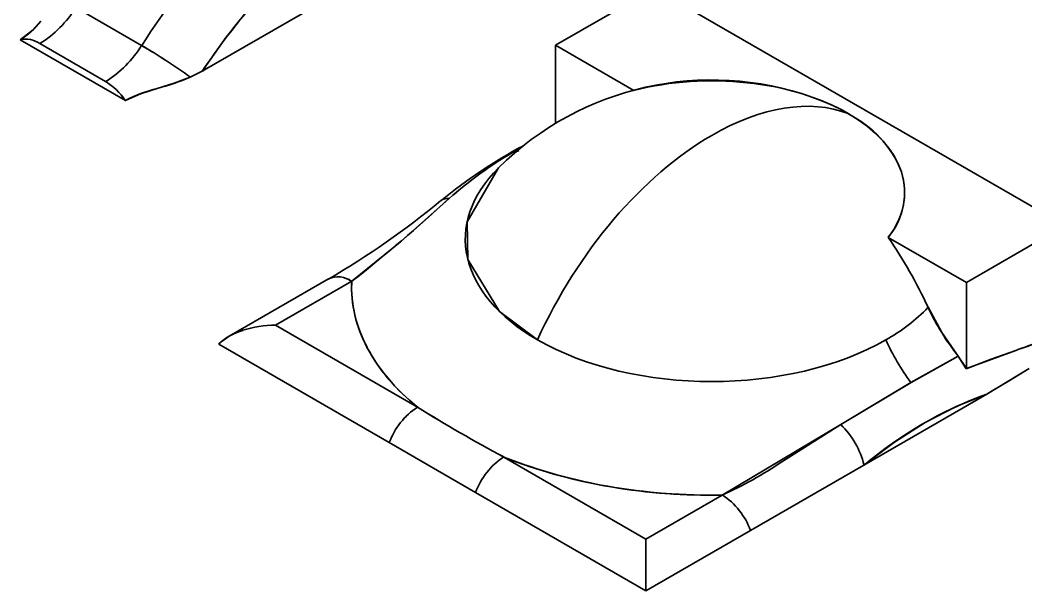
# Model space of a CAD drawing. Extents: x 146 to 1134, y 78 to 926.
# Drawn here: x 802.675 to 804.839, y 828.907 to 830.135 of the extents above; entities that cross this region are included whole.
import ezdxf

# ---------------------------------------------------------------- set-up
doc = ezdxf.new("R2010")
doc.units = 0

msp = doc.modelspace()

# ---------------------------------------------------------------- linework, layer by layer
at = {"color": 7, "lineweight": 35, "ltscale": 0.040825}
msp.add_line((804.7111, 829.5708), (806.1252, 830.3873), dxfattribs=at)
msp.add_line((804.7111, 829.5708), (806.1252, 830.3873), dxfattribs=at)
at = {"color": 7, "lineweight": 35, "ltscale": 0.011946}
msp.add_line((803.0671, 830.0253), (803.4809, 830.2642), dxfattribs=at)
msp.add_line((803.0671, 830.0253), (803.4809, 830.2642), dxfattribs=at)
at = {"color": 7, "lineweight": 35, "ltscale": 0.006736}
msp.add_line((804.0605, 830.2158), (803.8271, 830.0811), dxfattribs=at)
msp.add_line((804.0605, 830.2158), (803.8271, 830.0811), dxfattribs=at)
at = {"color": 7, "lineweight": 35, "ltscale": 0.024495}
for p, q in [((804.9055, 829.7035), (804.0569, 830.1934)), ((804.0569, 830.1934), (804.9055, 829.7035))]:
    msp.add_line(p, q, dxfattribs=at)
at = {"color": 7, "lineweight": 35, "ltscale": 0.004082}
for p, q in [((802.7952, 830.1622), (802.9366, 830.0806)), ((802.7952, 830.1622), (802.9366, 830.0806)), ((802.7177, 830.0848), (802.8591, 830.0032)), ((802.8591, 830.0032), (802.7177, 830.0848))]:
    msp.add_line(p, q, dxfattribs=at)
at = {"color": 7, "lineweight": 35, "ltscale": 0.000781251}
msp.add_line((802.7003, 830.1118), (802.6753, 830.093), dxfattribs=at)
at = {"color": 7, "lineweight": 35, "ltscale": 0.000718911}
msp.add_line((802.72, 830.1327), (802.7003, 830.1118), dxfattribs=at)
at = {"color": 7, "lineweight": 35, "ltscale": 0.006531}
for p, q in [((802.6753, 830.093), (802.9016, 829.9623)), ((802.9016, 829.9623), (802.6753, 830.093))]:
    msp.add_line(p, q, dxfattribs=at)
at = {"color": 7, "lineweight": 35, "ltscale": 0.004205}
for p, q in [((803.8271, 830.0811), (803.8271, 829.9129)), ((803.8271, 829.9129), (803.8271, 830.0811))]:
    msp.add_line(p, q, dxfattribs=at)
at = {"color": 7, "lineweight": 35, "ltscale": 0.004852}
for p, q in [((803.8271, 830.0811), (803.9952, 829.9841)), ((803.8271, 830.0811), (803.9952, 829.9841)), ((804.543, 829.6678), (804.7111, 829.5708)), ((804.543, 829.6678), (804.7111, 829.5708))]:
    msp.add_line(p, q, dxfattribs=at)
at = {"color": 7, "lineweight": 35, "ltscale": 0.000719246}
msp.add_line((803.0414, 830.0123), (803.0671, 830.0253), dxfattribs=at)
msp.add_line((803.0414, 830.0123), (803.0671, 830.0253), dxfattribs=at)
at = {"color": 7, "lineweight": 35, "ltscale": 0.000924207}
msp.add_line((803.0068, 829.9993), (803.0414, 830.0123), dxfattribs=at)
at = {"color": 7, "lineweight": 35, "ltscale": 0.000949769}
msp.add_line((802.9341, 829.9767), (802.9703, 829.9881), dxfattribs=at)
at = {"color": 7, "lineweight": 35, "ltscale": 0.000953235}
msp.add_line((802.9703, 829.9881), (803.0068, 829.9993), dxfattribs=at)
at = {"color": 7, "lineweight": 35, "ltscale": 0.000889451}
msp.add_line((802.9016, 829.9623), (802.9341, 829.9767), dxfattribs=at)
at = {"color": 7, "lineweight": 35, "ltscale": 0.000487749}
msp.add_line((803.7344, 829.8503), (803.7515, 829.8599), dxfattribs=at)
at = {"color": 7, "lineweight": 35, "ltscale": 0.00035759}
msp.add_line((803.7344, 829.8503), (803.7482, 829.8541), dxfattribs=at)
at = {"color": 7, "lineweight": 35, "ltscale": 0.000204285}
msp.add_line((803.7424, 829.8523), (803.7344, 829.8503), dxfattribs=at)
at = {"color": 7, "lineweight": 35, "ltscale": 0.000486267}
msp.add_line((803.7346, 829.8506), (803.7516, 829.86), dxfattribs=at)
at = {"color": 7, "lineweight": 35, "ltscale": 0.003509}
msp.add_line((803.4934, 829.6586), (803.5984, 829.7517), dxfattribs=at)
at = {"color": 7, "lineweight": 35, "ltscale": 0.00337}
msp.add_line((803.3887, 829.5736), (803.4934, 829.6586), dxfattribs=at)
at = {"color": 7, "lineweight": 35, "ltscale": 0.006174}
msp.add_line((803.3387, 829.5786), (803.1249, 829.4551), dxfattribs=at)
at = {"color": 7, "lineweight": 35, "ltscale": 0.004731}
for p, q in [((803.3887, 829.5736), (803.2249, 829.4789)), ((803.2249, 829.4789), (803.3887, 829.5736))]:
    msp.add_line(p, q, dxfattribs=at)
at = {"color": 7, "lineweight": 35, "ltscale": 0.00463}
for p, q in [((804.7111, 829.3856), (804.7111, 829.5708)), ((804.7111, 829.5708), (804.7111, 829.3856))]:
    msp.add_line(p, q, dxfattribs=at)
at = {"color": 7, "lineweight": 35, "ltscale": 0.00155}
msp.add_line((804.6285, 829.5175), (804.6581, 829.463), dxfattribs=at)
at = {"color": 7, "lineweight": 35, "ltscale": 0.00882}
for p, q in [((803.2249, 829.4789), (803.5304, 829.3026)), ((803.5304, 829.3026), (803.2249, 829.4789))]:
    msp.add_line(p, q, dxfattribs=at)
at = {"color": 7, "lineweight": 35, "ltscale": 0.001546}
msp.add_line((804.6581, 829.463), (804.6936, 829.4124), dxfattribs=at)
at = {"color": 7, "lineweight": 35, "ltscale": 0.010589}
for p, q in [((803.1024, 829.4381), (803.4692, 829.2264)), ((803.1024, 829.4381), (803.4692, 829.2264)), ((803.6548, 829.1192), (804.0216, 828.9074)), ((803.6548, 829.1192), (804.0216, 828.9074))]:
    msp.add_line(p, q, dxfattribs=at)
at = {"color": 7, "lineweight": 35, "ltscale": 0.002821}
msp.add_line((804.817, 829.4246), (804.7111, 829.3856), dxfattribs=at)
at = {"color": 7, "lineweight": 35, "ltscale": 0.001411}
msp.add_line((804.8172, 829.4247), (804.764, 829.4057), dxfattribs=at)
at = {"color": 7, "lineweight": 35, "ltscale": 0.00292}
msp.add_line((804.6936, 829.4124), (804.5916, 829.3554), dxfattribs=at)
at = {"color": 7, "lineweight": 35, "ltscale": 0.002899}
msp.add_line((804.6932, 829.412), (804.5919, 829.3556), dxfattribs=at)
at = {"color": 7, "lineweight": 35, "ltscale": 0.000799475}
msp.add_line((804.7106, 829.3852), (804.6932, 829.412), dxfattribs=at)
at = {"color": 7, "lineweight": 35, "ltscale": 0.000798197}
msp.add_line((804.7111, 829.3856), (804.6936, 829.4124), dxfattribs=at)
at = {"color": 7, "lineweight": 35, "ltscale": 0.00143}
msp.add_line((804.764, 829.4057), (804.7106, 829.3852), dxfattribs=at)
at = {"color": 7, "lineweight": 35, "ltscale": 0.002654}
msp.add_line((804.7549, 829.3308), (804.8458, 829.3857), dxfattribs=at)
at = {"color": 7, "lineweight": 35, "ltscale": 0.001307}
msp.add_line((804.8014, 829.3584), (804.8458, 829.3859), dxfattribs=at)
at = {"color": 7, "lineweight": 35, "ltscale": 0.004395}
msp.add_line((804.5919, 829.3556), (804.441, 829.2653), dxfattribs=at)
at = {"color": 7, "lineweight": 35, "ltscale": 0.004387}
msp.add_line((804.5916, 829.3554), (804.441, 829.2653), dxfattribs=at)
at = {"color": 7, "lineweight": 35, "ltscale": 0.001021}
msp.add_line((804.7664, 829.3374), (804.8014, 829.3584), dxfattribs=at)
at = {"color": 7, "lineweight": 35, "ltscale": 0.000169585}
msp.add_line((804.7549, 829.3307), (804.7607, 829.3341), dxfattribs=at)
at = {"color": 7, "lineweight": 35, "ltscale": 0.000162776}
msp.add_line((804.7607, 829.3341), (804.7664, 829.3374), dxfattribs=at)
at = {"color": 7, "lineweight": 35, "ltscale": 0.007638}
for p, q in [((804.4904, 829.178), (804.7549, 829.3308)), ((804.7549, 829.3308), (804.4904, 829.178))]:
    msp.add_line(p, q, dxfattribs=at)
at = {"color": 7, "lineweight": 35, "ltscale": 0.001791}
msp.add_line((804.6886, 829.3038), (804.7549, 829.3308), dxfattribs=at)
at = {"color": 7, "lineweight": 35, "ltscale": 0.001861}
msp.add_line((804.6224, 829.2698), (804.6886, 829.3038), dxfattribs=at)
at = {"color": 7, "lineweight": 35, "ltscale": 0.001964}
msp.add_line((804.5563, 829.2274), (804.6224, 829.2698), dxfattribs=at)
at = {"color": 7, "lineweight": 35, "ltscale": 0.007428}
msp.add_line((804.441, 829.2653), (804.1855, 829.1136), dxfattribs=at)
at = {"color": 7, "lineweight": 35, "ltscale": 0.00376}
msp.add_line((804.441, 829.2653), (804.314, 829.1848), dxfattribs=at)
at = {"color": 7, "lineweight": 35, "ltscale": 0.005358}
msp.add_line((803.4692, 829.2264), (803.6548, 829.1192), dxfattribs=at)
msp.add_line((803.4692, 829.2264), (803.6548, 829.1192), dxfattribs=at)
at = {"color": 7, "lineweight": 35, "ltscale": 0.002058}
msp.add_line((804.4904, 829.178), (804.5563, 829.2274), dxfattribs=at)
at = {"color": 7, "lineweight": 35, "ltscale": 0.008822}
for p, q in [((803.716, 829.1954), (804.0216, 829.0189)), ((804.0216, 829.0189), (803.716, 829.1954))]:
    msp.add_line(p, q, dxfattribs=at)
at = {"color": 7, "lineweight": 35, "ltscale": 0.007032}
msp.add_line((804.2468, 829.0374), (804.4904, 829.178), dxfattribs=at)
msp.add_line((804.2468, 829.0374), (804.4904, 829.178), dxfattribs=at)
at = {"color": 7, "lineweight": 35, "ltscale": 0.004733}
for p, q in [((804.0216, 829.0189), (804.1855, 829.1136)), ((804.1855, 829.1136), (804.0216, 829.0189))]:
    msp.add_line(p, q, dxfattribs=at)
at = {"color": 7, "lineweight": 35, "ltscale": 0.0065}
msp.add_line((804.0216, 828.9074), (804.2468, 829.0374), dxfattribs=at)
msp.add_line((804.0216, 828.9074), (804.2468, 829.0374), dxfattribs=at)
at = {"color": 7, "lineweight": 35, "ltscale": 0.001294}
for p, q in [((804.0216, 829.0189), (804.0216, 828.9672)), ((804.0216, 828.9672), (804.0216, 829.0189))]:
    msp.add_line(p, q, dxfattribs=at)
at = {"color": 7, "lineweight": 35, "ltscale": 0.001494}
for p, q in [((804.0216, 828.9672), (804.0216, 828.9074)), ((804.0216, 828.9074), (804.0216, 828.9672))]:
    msp.add_line(p, q, dxfattribs=at)
at = {"color": 7, "lineweight": 35}
msp.add_lwpolyline([(803.7047, 829.8174), (803.637, 829.7012), (803.6384, 829.6204), (803.7065, 829.5083), (803.7883, 829.4474)], dxfattribs=at)
for centre, radius, start, end in [((804.1899, 829.2952), 1.4785, 126.2823, 147.9291), ((804.1899, 829.2952), 1.4785, 126.2821, 147.9289), ((804.1717, 829.3062), 1.3176, 126.2038, 146.9383), ((804.2736, 829.2223), 1.4492, 136.5833, 146.3549), ((802.5912, 830.2877), 0.2393, 301.9398, 328.3961), ((802.5912, 830.2877), 0.2393, 301.9393, 328.3957), ((802.585, 830.238), 0.171, 301.8773, 322.0052), ((802.6865, 830.04), 0.0544, 55.1237, 101.9063), ((802.6862, 830.0385), 0.0558, 55.7786, 101.3004), ((802.7327, 830.2061), 0.2393, 301.9398, 328.3961), ((802.7327, 830.2061), 0.2393, 301.9393, 328.3957), ((802.2895, 828.9709), 1.2846, 54.1713, 59.7516), ((802.2897, 828.9711), 1.2843, 54.1709, 59.7524), ((802.8044, 830.5967), 0.6307, 285.248, 292.073), ((804.163, 829.3565), 0.65, 70.4176, 134.8387), ((804.1629, 829.3054), 0.6992, 83.7215, 103.878), ((804.1614, 829.3166), 0.6879, 83.5089, 103.9851), ((802.7893, 829.8888), 0.134, 33.2287, 58.601), ((802.7869, 829.8862), 0.1376, 33.5667, 58.2797), ((803.043, 829.6835), 0.3129, 103.4286, 116.9075), ((804.1926, 829.449), 0.5529, 61.4459, 85.1628), ((804.2286, 829.5342), 0.4606, 60.3123, 70.6951), ((804.353, 829.7223), 0.2351, 21.6463, 63.9373), ((804.2632, 828.9167), 1.0746, 118.0461, 129.4505), ((804.176, 829.0996), 0.8711, 120.467, 131.5337), ((804.1802, 829.096), 0.8765, 120.5669, 131.5829), ((804.4307, 829.764), 0.1473, 319.3935, 17.6838), ((802.4462, 831.1136), 1.7759, 300.1674, 309.6721), ((801.3784, 832.1397), 3.2601, 308.0751, 312.9114), ((803.5959, 829.725), 0.0267, 84.5906, 126.3936), ((803.5959, 829.725), 0.0269, 84.6528, 125.7452), ((803.6441, 829.0569), 1.0868, 25.0743, 34.2062), ((803.6403, 829.0547), 1.0913, 25.093, 34.1875), ((803.3586, 829.533), 0.0501, 53.451, 113.8748), ((803.3586, 829.5328), 0.0502, 53.4879, 113.4648), ((803.6617, 829.5619), 0.2733, 177.5475, 208.503), ((804.3433, 829.7938), 0.3972, 299.301, 315.898), ((804.3433, 829.7938), 0.3972, 299.301, 315.898), ((805.1067, 829.7408), 0.5278, 205.0412, 218.4942), ((803.1927, 829.3401), 0.1334, 106.8134, 132.6988), ((803.1923, 829.3411), 0.1324, 106.713, 132.7967), ((803.2242, 829.2482), 0.2308, 89.8345, 107.6696), ((803.2229, 829.2557), 0.2232, 89.5102, 107.9563), ((804.4069, 830.6377), 1.2804, 288.6809, 293.7822), ((804.4059, 830.6418), 1.2847, 288.6737, 293.7452), ((805.0082, 829.6611), 0.5167, 204.4307, 216.2705), ((805.0082, 829.6611), 0.5167, 204.4307, 216.2704), ((803.7891, 829.6329), 0.4194, 208.7325, 231.9487), ((805.0478, 828.5209), 0.8611, 109.8871, 130.3076), ((803.6151, 829.1728), 0.1552, 123.1146, 159.8426), ((803.6151, 829.1728), 0.1552, 123.1185, 159.8434), ((805.1845, 831.9538), 3.125, 238.04, 241.9702), ((805.1578, 831.9076), 3.0716, 238.006, 242.0045), ((804.3151, 829.1351), 0.1808, 13.7684, 45.9451), ((804.3151, 829.1351), 0.1808, 13.7684, 45.9451), ((803.8007, 829.0657), 0.1552, 123.1185, 159.8434), ((803.8007, 829.0657), 0.1552, 123.1146, 159.8426), ((804.1525, 830.3252), 1.2117, 248.8803, 271.5638), ((804.1184, 830.1984), 1.0808, 248.1383, 260.4577), ((803.8108, 829.9365), 0.9044, 294.4839, 303.8014), ((804.1614, 830.4178), 1.3044, 260.1936, 271.0581), ((804.1009, 828.9839), 0.1552, 20.1574, 56.8854), ((804.1009, 828.9839), 0.1552, 20.1566, 56.8815)]:
    msp.add_arc(centre, radius, start, end, dxfattribs=at)
for centre, major_axis, start_param, end_param in [((804.163, 829.3565), (-0.325, -0.5629), 3.233831, 3.926991), ((804.163, 829.3565), (-0.325, -0.5629), 3.233831, 3.926991), ((804.163, 829.7647), (0.4153, 0), 5.867296, 7.068583), ((804.163, 829.3565), (-0.325, -0.5629), 3.926991, 4.88035), ((804.163, 829.3565), (-0.325, -0.5629), 3.926991, 4.88035), ((804.163, 829.6638), (0.53, 0), 2.615506, 3.926991), ((804.163, 829.5606), (0.7746, 0), 3.112548, 3.756738), ((804.163, 829.6638), (0.53, 0), 3.926991, 5.497787), ((804.163, 829.6638), (0.53, 0), 3.926991, 5.497787)]:
    msp.add_ellipse(centre, major_axis=major_axis, ratio=0.57735, start_param=start_param, end_param=end_param, dxfattribs=at)

doc.saveas('drawing.dxf')
